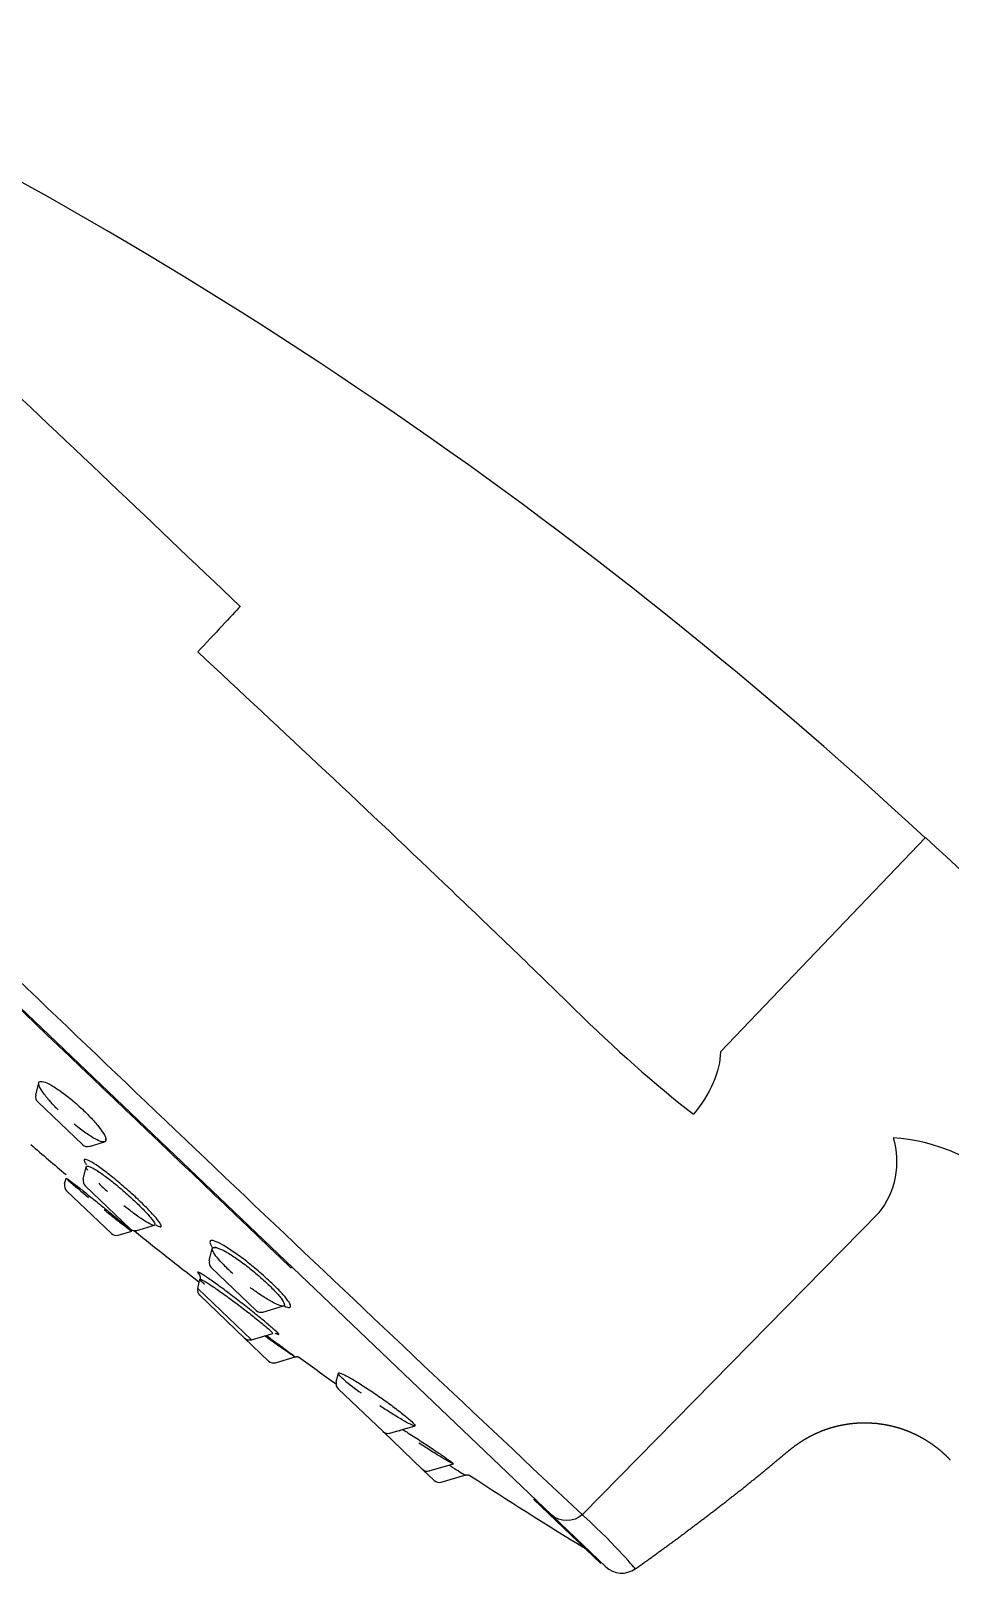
# Model space of a CAD drawing. Header units: millimetres. Extents: x 5066 to 5486, y -1867 to -1273.
# Drawn here: x 5386.15 to 5394.02, y -1581 to -1567.79 of the extents above; entities that cross this region are included whole.
import ezdxf

# ---------------------------------------------------------------- set-up
doc = ezdxf.new("R2010")
doc.units = ezdxf.units.MM
doc.header["$LTSCALE"] = 7
doc.header["$MEASUREMENT"] = 0
doc.layers.add('DWG', color=7, linetype='CONTINUOUS')

msp = doc.modelspace()

# ---------------------------------------------------------------- linework, layer by layer
at = {"layer": 'DWG'}
for p, q in [((5393.805, -1574.701), (5392.051, -1576.537)), ((5390.604, -1580.502), (5385.331, -1575.463)), ((5386.191, -1576.907), (5386.217, -1576.802)), ((5386.592, -1577.331), (5386.208, -1576.965)), ((5386.65, -1577.346), (5386.78, -1577.307)), ((5386.438, -1577.668), (5386.45, -1577.617)), ((5386.45, -1577.617), (5386.45, -1577.617)), ((5386.597, -1577.627), (5386.623, -1577.521)), ((5386.838, -1578.093), (5386.455, -1577.726)), ((5386.998, -1578.052), (5386.614, -1577.685)), ((5393.409, -1577.911), (5390.87, -1580.5)), ((5386.896, -1578.107), (5387.013, -1578.073)), ((5387.056, -1578.066), (5387.206, -1578.022)), ((5387.676, -1578.326), (5387.702, -1578.221)), ((5388.077, -1578.751), (5387.693, -1578.384)), ((5387.577, -1578.563), (5387.596, -1578.484)), ((5387.577, -1578.563), (5388.036, -1579.002)), ((5387.577, -1578.563), (5388.036, -1579.002)), ((5387.977, -1578.988), (5387.594, -1578.621)), ((5388.135, -1578.765), (5388.311, -1578.713)), ((5388.184, -1579.185), (5387.977, -1578.988)), ((5388.036, -1579.002), (5388.219, -1578.948)), ((5388.242, -1579.199), (5388.411, -1579.149)), ((5388.762, -1579.364), (5388.781, -1579.289)), ((5389.163, -1579.789), (5388.779, -1579.422)), ((5389.501, -1580.112), (5389.163, -1579.789)), ((5389.221, -1579.803), (5389.437, -1579.74)), ((5389.601, -1580.208), (5389.501, -1580.112)), ((5389.559, -1580.126), (5389.766, -1580.065)), ((5389.66, -1580.222), (5389.864, -1580.162)), ((5391.026, -1580.919), (5390.453, -1580.371)), ((5390.616, -1580.513), (5390.604, -1580.502)), ((5391.069, -1580.946), (5390.616, -1580.513))]:
    msp.add_line(p, q, dxfattribs=at)
for centre, radius, start, end in [((5366.721, -1603.864), 39.796, 47.117, 65.0133), ((5129.168, -1843.165), 374.302, 46.26315, 47.27255), ((5371.01, -1599.506), 33.689, 40.8709, 47.4174), ((5833.713, -1108.879), 646.945, 226.139672, 226.802557), ((5386.249, -1576.921), 0.06, 166.3, 226.3), ((5408.154, -1551.784), 33.718, 229.26, 229.9327), ((5386.633, -1577.288), 0.06, 226.3, 286.3), ((5386.496, -1577.683), 0.06, 166.3, 226.3), ((5389.943, -1573.716), 5.238, 228.4562, 230.9506), ((5386.656, -1577.641), 0.06, 166.3, 226.3), ((5388.209, -1576.186), 2.09, 224.9336, 227.7863), ((5386.88, -1578.049), 0.06, 226.3, 286.3), ((5387.039, -1578.008), 0.06, 226.3, 286.3), ((5408.558, -1551.432), 34.246, 231.0629, 232.247), ((5387.735, -1578.341), 0.06, 166.3, 226.3), ((5388.891, -1577.279), 1.537, 224.632, 228.7977), ((5387.635, -1578.578), 0.06, 166.3, 226.3), ((5388.118, -1578.707), 0.06, 226.3, 286.3), ((5388.019, -1578.944), 0.06, 226.3, 286.3), ((5388.225, -1579.141), 0.06, 226.3, 286.3), ((5408.272, -1551.976), 33.64, 233.8731, 234.5492), ((5388.821, -1579.379), 0.06, 166.3, 226.3), ((5390.247, -1577.665), 2.198, 229.8, 234.6472), ((5389.204, -1579.745), 0.06, 226.3, 286.3), ((5389.543, -1580.068), 0.06, 226.3, 286.3), ((5389.643, -1580.164), 0.06, 226.3, 286.3), ((5409.797, -1549.873), 36.238, 236.7236, 238.5353), ((5391.207, -1580.801), 0.2, 226.3088, 305.1987)]:
    msp.add_arc(centre, radius, start, end, dxfattribs=at)
for points in [[(5382.273, -1572.554), (5384.253, -1574.447), (5386.395, -1576.494), (5388.375, -1578.386)], [(5387.942, -1572.721), (5387.867, -1572.802), (5387.722, -1572.957), (5387.577, -1573.112)], [(5392.051, -1576.537), (5392.052, -1576.697), (5391.959, -1576.909), (5391.82, -1577.07)], [(5386.382, -1577.033), (5386.379, -1577.03), (5386.375, -1577.026), (5386.372, -1577.023)], [(5386.792, -1577.293), (5386.792, -1577.288), (5386.792, -1577.283), (5386.79, -1577.276)], [(5393.53, -1577.273), (5393.597, -1577.487), (5393.547, -1577.748), (5393.408, -1577.911)], [(5394.685, -1577.774), (5394.278, -1577.462), (5393.872, -1577.289), (5393.53, -1577.273)], [(5386.624, -1577.501), (5386.623, -1577.5), (5386.622, -1577.499), (5386.62, -1577.497)], [(5387.744, -1578.215), (5387.736, -1578.212), (5387.728, -1578.211), (5387.722, -1578.211)], [(5388.389, -1578.385), (5388.384, -1578.387), (5388.379, -1578.387), (5388.375, -1578.386)], [(5388.238, -1578.946), (5388.249, -1578.947), (5388.26, -1578.951), (5388.269, -1578.958)], [(5389.311, -1579.784), (5389.309, -1579.782), (5389.306, -1579.78), (5389.304, -1579.779)], [(5390.473, -1580.376), (5390.465, -1580.375), (5390.457, -1580.373), (5390.45, -1580.369)], [(5390.87, -1580.5), (5390.796, -1580.567), (5390.673, -1580.568), (5390.604, -1580.502)], [(5391.322, -1580.965), (5391.322, -1580.965), (5391.177, -1580.783), (5390.882, -1580.512)]]:
    msp.add_open_spline(points, degree=3, dxfattribs=at)
for points, degree, knots in [([(5387.577, -1573.112), (5388.311, -1573.792), (5389.043, -1574.479), (5390.11, -1575.499), (5390.461, -1575.835), (5391.145, -1576.508), (5391.489, -1576.813), (5391.82, -1577.071)], 3, [0, 0, 0, 0, 0.5, 0.5, 0.75, 0.75, 1, 1, 1, 1]), ([(5386.372, -1577.023), (5386.35, -1577.001), (5386.329, -1576.978), (5386.31, -1576.957), (5386.286, -1576.93), (5386.266, -1576.904), (5386.251, -1576.882), (5386.235, -1576.859), (5386.224, -1576.84), (5386.219, -1576.825), (5386.214, -1576.81), (5386.215, -1576.799), (5386.221, -1576.794), (5386.228, -1576.788), (5386.24, -1576.788), (5386.257, -1576.792), (5386.273, -1576.797), (5386.295, -1576.806), (5386.319, -1576.82), (5386.344, -1576.834), (5386.372, -1576.852), (5386.402, -1576.873), (5386.432, -1576.894), (5386.464, -1576.919), (5386.496, -1576.945), (5386.532, -1576.975), (5386.569, -1577.008), (5386.603, -1577.041), (5386.618, -1577.055), (5386.632, -1577.07), (5386.646, -1577.084), (5386.674, -1577.113), (5386.701, -1577.142), (5386.722, -1577.168), (5386.744, -1577.195), (5386.761, -1577.219), (5386.773, -1577.24), (5386.785, -1577.26), (5386.791, -1577.277), (5386.792, -1577.288), (5386.793, -1577.3), (5386.788, -1577.307), (5386.777, -1577.308), (5386.767, -1577.31), (5386.751, -1577.306), (5386.731, -1577.298), (5386.712, -1577.29), (5386.687, -1577.277), (5386.661, -1577.26), (5386.635, -1577.244), (5386.605, -1577.223), (5386.575, -1577.2), (5386.557, -1577.187), (5386.538, -1577.172), (5386.519, -1577.157)], 3, [0, 0, 0, 0, 0.041104, 0.041104, 0.041104, 0.0946037, 0.0946037, 0.0946037, 0.1493118, 0.1493118, 0.1493118, 0.2046553, 0.2046553, 0.2046553, 0.2598108, 0.2598108, 0.2598108, 0.3141224, 0.3141224, 0.3141224, 0.3674067, 0.3674067, 0.3674067, 0.4199895, 0.4199895, 0.4199895, 0.4802634, 0.4802634, 0.4802634, 0.5056942, 0.5056942, 0.5056942, 0.5597866, 0.5597866, 0.5597866, 0.6149898, 0.6149898, 0.6149898, 0.6707749, 0.6707749, 0.6707749, 0.7263174, 0.7263174, 0.7263174, 0.7808955, 0.7808955, 0.7808955, 0.8341678, 0.8341678, 0.8341678, 0.8862518, 0.8862518, 0.8862518, 0.9170158, 0.9170158, 0.9170158, 0.9170158]), ([(5386.94, -1577.687), (5386.94, -1577.687), (5386.94, -1577.687), (5386.94, -1577.687), (5386.901, -1577.653), (5386.861, -1577.62), (5386.823, -1577.591), (5386.789, -1577.564), (5386.756, -1577.539), (5386.728, -1577.519), (5386.699, -1577.499), (5386.674, -1577.483), (5386.655, -1577.473), (5386.635, -1577.462), (5386.62, -1577.457), (5386.612, -1577.457), (5386.604, -1577.457), (5386.602, -1577.463), (5386.607, -1577.475), (5386.609, -1577.481), (5386.614, -1577.488), (5386.62, -1577.497), (5386.62, -1577.497), (5386.62, -1577.497), (5386.62, -1577.497)], 3, [0, 0, 0, 0, 0.000015, 0.000015, 0.000015, 0.190228, 0.190228, 0.190228, 0.365738, 0.365738, 0.365738, 0.543364, 0.543364, 0.543364, 0.722731, 0.722731, 0.722731, 0.90274, 0.90274, 0.90274, 0.999985, 0.999985, 0.999985, 1, 1, 1, 1]), ([(5386.469, -1577.636), (5386.459, -1577.627), (5386.452, -1577.621), (5386.451, -1577.618), (5386.449, -1577.616), (5386.452, -1577.617), (5386.461, -1577.623), (5386.469, -1577.629), (5386.483, -1577.639), (5386.501, -1577.653), (5386.519, -1577.666), (5386.541, -1577.684), (5386.567, -1577.704), (5386.592, -1577.724), (5386.622, -1577.748), (5386.652, -1577.772), (5386.682, -1577.796), (5386.714, -1577.822), (5386.746, -1577.848), (5386.777, -1577.874), (5386.809, -1577.9), (5386.838, -1577.924), (5386.867, -1577.948), (5386.895, -1577.97), (5386.918, -1577.99), (5386.943, -1578.011), (5386.965, -1578.029), (5386.98, -1578.042), (5386.989, -1578.049), (5386.995, -1578.055), (5387.001, -1578.06), (5387.01, -1578.069), (5387.014, -1578.073), (5387.013, -1578.073), (5387.011, -1578.073), (5387.004, -1578.068), (5386.992, -1578.06), (5386.98, -1578.051), (5386.963, -1578.038), (5386.942, -1578.022), (5386.921, -1578.006), (5386.895, -1577.986), (5386.867, -1577.964), (5386.84, -1577.943), (5386.809, -1577.918), (5386.778, -1577.893), (5386.777, -1577.893), (5386.777, -1577.893), (5386.777, -1577.893)], 3, [0, 0, 0, 0, 0.0484817, 0.0484817, 0.0484817, 0.1016657, 0.1016657, 0.1016657, 0.1551751, 0.1551751, 0.1551751, 0.2090206, 0.2090206, 0.2090206, 0.2630908, 0.2630908, 0.2630908, 0.3171991, 0.3171991, 0.3171991, 0.3711681, 0.3711681, 0.3711681, 0.424907, 0.424907, 0.424907, 0.4816729, 0.4816729, 0.4816729, 0.5117842, 0.5117842, 0.5117842, 0.5654509, 0.5654509, 0.5654509, 0.6193651, 0.6193651, 0.6193651, 0.6735262, 0.6735262, 0.6735262, 0.7277913, 0.7277913, 0.7277913, 0.7819481, 0.7819481, 0.7819481, 0.782305, 0.782305, 0.782305, 0.782305]), ([(5386.62, -1577.497), (5386.62, -1577.497), (5386.62, -1577.497), (5386.62, -1577.497), (5386.622, -1577.5), (5386.623, -1577.502), (5386.625, -1577.504)], 3, [0, 0, 0, 0, 0.00000628, 0.00000628, 0.00000628, 0.009932031, 0.009932031, 0.009932031, 0.009932031]), ([(5386.636, -1577.554), (5386.631, -1577.546), (5386.627, -1577.538), (5386.625, -1577.533), (5386.621, -1577.522), (5386.623, -1577.516), (5386.63, -1577.515), (5386.638, -1577.514), (5386.651, -1577.518), (5386.668, -1577.527), (5386.686, -1577.535), (5386.708, -1577.549), (5386.734, -1577.566), (5386.759, -1577.583), (5386.788, -1577.604), (5386.819, -1577.627), (5386.852, -1577.653), (5386.888, -1577.682), (5386.924, -1577.712)], 3, [0, 0, 0, 0, 0.096534, 0.096534, 0.096534, 0.275718, 0.275718, 0.275718, 0.454902, 0.454902, 0.454902, 0.632827, 0.632827, 0.632827, 0.808936, 0.808936, 0.808936, 1, 1, 1, 1]), ([(5386.924, -1577.712), (5386.958, -1577.742), (5386.993, -1577.773), (5387.025, -1577.803), (5387.055, -1577.831), (5387.084, -1577.86), (5387.109, -1577.885), (5387.134, -1577.911), (5387.156, -1577.934), (5387.172, -1577.954), (5387.189, -1577.974), (5387.2, -1577.99), (5387.206, -1578.001), (5387.212, -1578.013), (5387.212, -1578.02), (5387.207, -1578.022), (5387.201, -1578.024), (5387.19, -1578.021), (5387.174, -1578.013), (5387.158, -1578.005), (5387.137, -1577.993), (5387.112, -1577.977), (5387.087, -1577.961), (5387.059, -1577.941), (5387.028, -1577.918), (5387.002, -1577.899), (5386.974, -1577.877), (5386.946, -1577.854)], 3, [0, 0, 0, 0, 0.0810578, 0.0810578, 0.0810578, 0.1584424, 0.1584424, 0.1584424, 0.2362395, 0.2362395, 0.2362395, 0.3143385, 0.3143385, 0.3143385, 0.3925021, 0.3925021, 0.3925021, 0.4704131, 0.4704131, 0.4704131, 0.54775, 0.54775, 0.54775, 0.6243093, 0.6243093, 0.6243093, 0.6904168, 0.6904168, 0.6904168, 0.6904168]), ([(5387.219, -1578.019), (5387.222, -1578.02), (5387.225, -1578.022), (5387.227, -1578.023), (5387.245, -1578.032), (5387.256, -1578.036), (5387.262, -1578.034), (5387.267, -1578.032), (5387.267, -1578.024), (5387.259, -1578.012), (5387.252, -1577.999), (5387.239, -1577.981), (5387.22, -1577.959), (5387.201, -1577.937), (5387.177, -1577.911), (5387.149, -1577.882), (5387.12, -1577.853), (5387.088, -1577.821), (5387.054, -1577.789), (5387.018, -1577.756), (5386.979, -1577.721), (5386.94, -1577.687)], 3, [0.5220694, 0.5220694, 0.5220694, 0.5220694, 0.5329503, 0.5329503, 0.5329503, 0.6106032, 0.6106032, 0.6106032, 0.688307, 0.688307, 0.688307, 0.7658051, 0.7658051, 0.7658051, 0.8429267, 0.8429267, 0.8429267, 0.9196237, 0.9196237, 0.9196237, 1, 1, 1, 1]), ([(5388.316, -1578.712), (5388.316, -1578.713), (5388.317, -1578.713), (5388.317, -1578.713), (5388.339, -1578.722), (5388.354, -1578.727), (5388.363, -1578.725), (5388.372, -1578.724), (5388.375, -1578.716), (5388.37, -1578.704), (5388.366, -1578.692), (5388.355, -1578.674), (5388.338, -1578.652), (5388.321, -1578.631), (5388.298, -1578.605), (5388.27, -1578.576), (5388.256, -1578.562), (5388.241, -1578.547), (5388.225, -1578.531), (5388.191, -1578.498), (5388.15, -1578.461), (5388.109, -1578.425), (5388.072, -1578.394), (5388.034, -1578.362), (5387.996, -1578.332), (5387.958, -1578.303), (5387.92, -1578.275), (5387.886, -1578.251), (5387.851, -1578.227), (5387.818, -1578.206), (5387.79, -1578.19), (5387.762, -1578.174), (5387.738, -1578.163), (5387.72, -1578.157), (5387.703, -1578.151), (5387.69, -1578.151), (5387.685, -1578.156), (5387.68, -1578.162), (5387.681, -1578.173), (5387.689, -1578.189), (5387.693, -1578.195), (5387.698, -1578.203), (5387.703, -1578.212)], 3, [0.2749906, 0.2749906, 0.2749906, 0.2749906, 0.2765283, 0.2765283, 0.2765283, 0.3312981, 0.3312981, 0.3312981, 0.3860439, 0.3860439, 0.3860439, 0.4403562, 0.4403562, 0.4403562, 0.4940208, 0.4940208, 0.4940208, 0.5207093, 0.5207093, 0.5207093, 0.5798719, 0.5798719, 0.5798719, 0.6325164, 0.6325164, 0.6325164, 0.6854549, 0.6854549, 0.6854549, 0.7390417, 0.7390417, 0.7390417, 0.7933997, 0.7933997, 0.7933997, 0.848304, 0.848304, 0.848304, 0.9032088, 0.9032088, 0.9032088, 0.9263429, 0.9263429, 0.9263429, 0.9263429]), ([(5387.797, -1578.359), (5387.777, -1578.339), (5387.76, -1578.319), (5387.746, -1578.302), (5387.728, -1578.28), (5387.715, -1578.262), (5387.708, -1578.247), (5387.701, -1578.232), (5387.7, -1578.221), (5387.705, -1578.216), (5387.71, -1578.21), (5387.721, -1578.209), (5387.737, -1578.213), (5387.753, -1578.217), (5387.774, -1578.226), (5387.8, -1578.239), (5387.825, -1578.252), (5387.854, -1578.27), (5387.885, -1578.291), (5387.917, -1578.311), (5387.951, -1578.336), (5387.985, -1578.362), (5388.019, -1578.388), (5388.054, -1578.416), (5388.087, -1578.444), (5388.124, -1578.476), (5388.16, -1578.509), (5388.191, -1578.539), (5388.205, -1578.553), (5388.219, -1578.566), (5388.231, -1578.579), (5388.255, -1578.604), (5388.276, -1578.628), (5388.291, -1578.647), (5388.305, -1578.667), (5388.315, -1578.683), (5388.318, -1578.694), (5388.321, -1578.706), (5388.318, -1578.712), (5388.309, -1578.714), (5388.301, -1578.716), (5388.286, -1578.712), (5388.266, -1578.704), (5388.246, -1578.696), (5388.221, -1578.684), (5388.193, -1578.667), (5388.166, -1578.651), (5388.134, -1578.631), (5388.101, -1578.609), (5388.077, -1578.592), (5388.052, -1578.574), (5388.026, -1578.555)], 3, [0, 0, 0, 0, 0.0419095, 0.0419095, 0.0419095, 0.0956204, 0.0956204, 0.0956204, 0.1502016, 0.1502016, 0.1502016, 0.2050524, 0.2050524, 0.2050524, 0.2595771, 0.2595771, 0.2595771, 0.3134825, 0.3134825, 0.3134825, 0.3668367, 0.3668367, 0.3668367, 0.4199595, 0.4199595, 0.4199595, 0.4797087, 0.4797087, 0.4797087, 0.5066625, 0.5066625, 0.5066625, 0.5608613, 0.5608613, 0.5608613, 0.6156673, 0.6156673, 0.6156673, 0.6708093, 0.6708093, 0.6708093, 0.7258137, 0.7258137, 0.7258137, 0.780165, 0.780165, 0.780165, 0.8335212, 0.8335212, 0.8335212, 0.8724093, 0.8724093, 0.8724093, 0.8724093]), ([(5388.269, -1578.958), (5388.274, -1578.959), (5388.272, -1578.954), (5388.262, -1578.944), (5388.252, -1578.934), (5388.236, -1578.92), (5388.215, -1578.901), (5388.194, -1578.883), (5388.167, -1578.86), (5388.137, -1578.835), (5388.106, -1578.81), (5388.071, -1578.782), (5388.035, -1578.752), (5387.998, -1578.723), (5387.959, -1578.692), (5387.92, -1578.662), (5387.881, -1578.632), (5387.841, -1578.602), (5387.805, -1578.575), (5387.768, -1578.547), (5387.733, -1578.522), (5387.703, -1578.501), (5387.672, -1578.479), (5387.646, -1578.461), (5387.626, -1578.448), (5387.605, -1578.435), (5387.591, -1578.427), (5387.582, -1578.424), (5387.574, -1578.421), (5387.573, -1578.423), (5387.578, -1578.43), (5387.581, -1578.433), (5387.585, -1578.438), (5387.591, -1578.445)], 3, [0, 0, 0, 0, 0.0823919, 0.0823919, 0.0823919, 0.1585683, 0.1585683, 0.1585683, 0.2348735, 0.2348735, 0.2348735, 0.3115459, 0.3115459, 0.3115459, 0.3886784, 0.3886784, 0.3886784, 0.4662165, 0.4662165, 0.4662165, 0.5439755, 0.5439755, 0.5439755, 0.6216809, 0.6216809, 0.6216809, 0.6990356, 0.6990356, 0.6990356, 0.775838, 0.775838, 0.775838, 0.8164748, 0.8164748, 0.8164748, 0.8164748]), ([(5387.589, -1578.441), (5387.589, -1578.441), (5387.59, -1578.442), (5387.591, -1578.444), (5387.592, -1578.446), (5387.593, -1578.449), (5387.594, -1578.451), (5387.595, -1578.454), (5387.596, -1578.458), (5387.597, -1578.462), (5387.598, -1578.466), (5387.598, -1578.471), (5387.598, -1578.475), (5387.597, -1578.48), (5387.596, -1578.485)], 1, [2.0929512, 2.0929512, 2.1434397, 2.1939282, 2.2301419, 2.2663556, 2.3025694, 2.3267326, 2.3508959, 2.3766205, 2.4023451, 2.4280697, 2.4541306, 2.4801915, 2.5062524, 2.5318584, 2.5318584]), ([(5387.638, -1578.53), (5387.635, -1578.527), (5387.631, -1578.524), (5387.628, -1578.521), (5387.613, -1578.507), (5387.603, -1578.497), (5387.598, -1578.49), (5387.594, -1578.484), (5387.596, -1578.482), (5387.603, -1578.484), (5387.61, -1578.486), (5387.623, -1578.493), (5387.641, -1578.504), (5387.659, -1578.515), (5387.683, -1578.53), (5387.709, -1578.548), (5387.736, -1578.566), (5387.768, -1578.588), (5387.8, -1578.612), (5387.833, -1578.635), (5387.868, -1578.661), (5387.903, -1578.687), (5387.938, -1578.714), (5387.973, -1578.741), (5388.007, -1578.766), (5388.039, -1578.792), (5388.071, -1578.817), (5388.099, -1578.839), (5388.126, -1578.862), (5388.15, -1578.882), (5388.169, -1578.898), (5388.188, -1578.914), (5388.202, -1578.927), (5388.21, -1578.936), (5388.219, -1578.945), (5388.222, -1578.949), (5388.217, -1578.948)], 3, [0.1314311, 0.1314311, 0.1314311, 0.1314311, 0.1467169, 0.1467169, 0.1467169, 0.2222308, 0.2222308, 0.2222308, 0.2983464, 0.2983464, 0.2983464, 0.3751965, 0.3751965, 0.3751965, 0.452648, 0.452648, 0.452648, 0.5304215, 0.5304215, 0.5304215, 0.6082195, 0.6082195, 0.6082195, 0.6858094, 0.6858094, 0.6858094, 0.7630757, 0.7630757, 0.7630757, 0.8400485, 0.8400485, 0.8400485, 0.9169081, 0.9169081, 0.9169081, 1, 1, 1, 1]), ([(5388.163, -1578.965), (5388.166, -1578.967), (5388.169, -1578.969), (5388.173, -1578.972), (5388.206, -1578.996), (5388.239, -1579.02), (5388.268, -1579.041), (5388.297, -1579.062), (5388.323, -1579.082), (5388.344, -1579.098), (5388.368, -1579.115), (5388.386, -1579.129), (5388.397, -1579.137), (5388.402, -1579.142), (5388.406, -1579.145), (5388.408, -1579.147), (5388.413, -1579.151), (5388.411, -1579.15), (5388.404, -1579.146), (5388.396, -1579.141), (5388.383, -1579.132), (5388.364, -1579.12), (5388.345, -1579.107), (5388.321, -1579.09), (5388.294, -1579.071), (5388.266, -1579.052), (5388.235, -1579.029), (5388.201, -1579.006), (5388.185, -1578.994), (5388.167, -1578.981), (5388.149, -1578.969)], 3, [0.3096062, 0.3096062, 0.3096062, 0.3096062, 0.3149272, 0.3149272, 0.3149272, 0.3688963, 0.3688963, 0.3688963, 0.4223188, 0.4223188, 0.4223188, 0.4808262, 0.4808262, 0.4808262, 0.5086176, 0.5086176, 0.5086176, 0.5622098, 0.5622098, 0.5622098, 0.6164352, 0.6164352, 0.6164352, 0.6712071, 0.6712071, 0.6712071, 0.7261428, 0.7261428, 0.7261428, 0.7540948, 0.7540948, 0.7540948, 0.7540948]), ([(5388.269, -1578.958), (5388.269, -1578.958), (5388.269, -1578.958), (5388.269, -1578.958), (5388.266, -1578.957), (5388.26, -1578.954), (5388.251, -1578.948)], 3, [0, 0, 0, 0, 0.0000145, 0.0000145, 0.0000145, 0.1210463, 0.1210463, 0.1210463, 0.1210463]), ([(5388.411, -1579.149), (5388.417, -1579.148), (5388.423, -1579.147), (5388.43, -1579.147), (5388.434, -1579.147), (5388.438, -1579.148), (5388.439, -1579.148)], 1, [0.0002932, 0.0002932, 0.0323526, 0.0647053, 0.0970579, 0.1194679, 0.1418779, 0.1476332, 0.1476332]), ([(5388.828, -1579.344), (5388.813, -1579.331), (5388.801, -1579.319), (5388.793, -1579.31), (5388.783, -1579.299), (5388.779, -1579.292), (5388.781, -1579.288), (5388.783, -1579.285), (5388.792, -1579.286), (5388.806, -1579.291), (5388.821, -1579.297), (5388.841, -1579.307), (5388.866, -1579.32), (5388.891, -1579.334), (5388.921, -1579.351), (5388.954, -1579.372), (5388.986, -1579.392), (5389.022, -1579.415), (5389.059, -1579.44), (5389.095, -1579.464), (5389.133, -1579.49), (5389.169, -1579.516), (5389.205, -1579.541), (5389.24, -1579.567), (5389.272, -1579.591), (5389.307, -1579.618), (5389.339, -1579.643), (5389.365, -1579.664), (5389.376, -1579.674), (5389.387, -1579.683), (5389.396, -1579.691), (5389.414, -1579.707), (5389.427, -1579.72), (5389.433, -1579.728), (5389.44, -1579.736), (5389.44, -1579.74), (5389.434, -1579.74), (5389.428, -1579.74), (5389.415, -1579.735), (5389.397, -1579.726), (5389.379, -1579.717), (5389.354, -1579.704), (5389.326, -1579.687), (5389.297, -1579.671), (5389.264, -1579.65), (5389.229, -1579.628), (5389.199, -1579.61), (5389.167, -1579.589), (5389.135, -1579.568)], 3, [0, 0, 0, 0, 0.0420573, 0.0420573, 0.0420573, 0.0946403, 0.0946403, 0.0946403, 0.1482071, 0.1482071, 0.1482071, 0.2025926, 0.2025926, 0.2025926, 0.2573559, 0.2573559, 0.2573559, 0.3120156, 0.3120156, 0.3120156, 0.3662358, 0.3662358, 0.3662358, 0.4198709, 0.4198709, 0.4198709, 0.4793399, 0.4793399, 0.4793399, 0.506206, 0.506206, 0.506206, 0.5594941, 0.5594941, 0.5594941, 0.61334, 0.61334, 0.61334, 0.6679531, 0.6679531, 0.6679531, 0.7231612, 0.7231612, 0.7231612, 0.7783943, 0.7783943, 0.7783943, 0.8251947, 0.8251947, 0.8251947, 0.8251947]), ([(5391.322, -1580.965), (5391.439, -1580.882), (5391.554, -1580.798), (5391.67, -1580.714), (5391.784, -1580.628), (5391.898, -1580.542), (5392.012, -1580.455), (5392.125, -1580.367), (5392.236, -1580.28), (5392.346, -1580.191), (5392.456, -1580.102), (5392.497, -1580.068), (5392.537, -1580.034), (5392.578, -1580), (5392.619, -1579.966), (5392.66, -1579.933), (5392.702, -1579.901), (5392.727, -1579.884), (5392.751, -1579.868), (5392.777, -1579.852), (5392.803, -1579.837), (5392.829, -1579.823), (5392.856, -1579.81), (5392.883, -1579.798), (5392.91, -1579.786), (5392.938, -1579.775), (5392.966, -1579.765), (5392.995, -1579.756), (5393.023, -1579.748), (5393.053, -1579.74), (5393.083, -1579.734), (5393.114, -1579.728), (5393.144, -1579.723), (5393.175, -1579.719), (5393.206, -1579.716), (5393.237, -1579.714), (5393.268, -1579.713), (5393.299, -1579.713), (5393.33, -1579.714), (5393.359, -1579.716), (5393.388, -1579.718), (5393.417, -1579.722), (5393.445, -1579.726), (5393.474, -1579.731), (5393.503, -1579.737), (5393.531, -1579.744), (5393.559, -1579.751), (5393.587, -1579.759), (5393.614, -1579.769), (5393.642, -1579.779), (5393.669, -1579.789), (5393.695, -1579.801), (5393.722, -1579.813), (5393.748, -1579.826), (5393.773, -1579.84), (5393.799, -1579.855), (5393.823, -1579.87), (5393.848, -1579.886), (5393.872, -1579.903), (5393.895, -1579.92), (5393.918, -1579.938), (5393.939, -1579.955), (5393.959, -1579.974), (5393.979, -1579.992), (5393.998, -1580.011), (5394.017, -1580.031)], 1, [0, 0, 0.714512, 1.429024, 2.143536, 2.858048, 3.57256, 4.287072, 5.001585, 5.708631, 6.415678, 7.122725, 7.387854, 7.652983, 7.918113, 8.183242, 8.448371, 8.7135, 8.861672, 9.009844, 9.158015, 9.306187, 9.454359, 9.60253, 9.750702, 9.898873, 10.047045, 10.195217, 10.343388, 10.49156, 10.645742, 10.799925, 10.954107, 11.108289, 11.262472, 11.416654, 11.570836, 11.725019, 11.879201, 12.033383, 12.17819, 12.322996, 12.467802, 12.612609, 12.757415, 12.902221, 13.047027, 13.191834, 13.33664, 13.481446, 13.626253, 13.771147, 13.916042, 14.060936, 14.205831, 14.350726, 14.49562, 14.640515, 14.785409, 14.930304, 15.075198, 15.220093, 15.356085, 15.492077, 15.628069, 15.764061, 15.900053, 15.900053]), ([(5389.332, -1579.771), (5389.343, -1579.778), (5389.354, -1579.785), (5389.366, -1579.792), (5389.402, -1579.816), (5389.44, -1579.84), (5389.477, -1579.864), (5389.514, -1579.888), (5389.55, -1579.912), (5389.583, -1579.934), (5389.615, -1579.956), (5389.646, -1579.976), (5389.671, -1579.994), (5389.7, -1580.014), (5389.724, -1580.031), (5389.74, -1580.043), (5389.747, -1580.048), (5389.753, -1580.052), (5389.757, -1580.056), (5389.766, -1580.063), (5389.769, -1580.066), (5389.765, -1580.065), (5389.762, -1580.065), (5389.751, -1580.06), (5389.736, -1580.051), (5389.72, -1580.042), (5389.697, -1580.029), (5389.67, -1580.013), (5389.644, -1579.997), (5389.612, -1579.977), (5389.577, -1579.956), (5389.544, -1579.935), (5389.507, -1579.912), (5389.471, -1579.888)], 3, [0.2398399, 0.2398399, 0.2398399, 0.2398399, 0.2574531, 0.2574531, 0.2574531, 0.3125556, 0.3125556, 0.3125556, 0.3668115, 0.3668115, 0.3668115, 0.419994, 0.419994, 0.419994, 0.4799952, 0.4799952, 0.4799952, 0.5053086, 0.5053086, 0.5053086, 0.5583663, 0.5583663, 0.5583663, 0.6125258, 0.6125258, 0.6125258, 0.6678124, 0.6678124, 0.6678124, 0.7236486, 0.7236486, 0.7236486, 0.7782119, 0.7782119, 0.7782119, 0.7782119]), ([(5389.73, -1580.076), (5389.739, -1580.082), (5389.747, -1580.087), (5389.755, -1580.092), (5389.782, -1580.109), (5389.805, -1580.124), (5389.823, -1580.135), (5389.843, -1580.148), (5389.856, -1580.157), (5389.862, -1580.16), (5389.863, -1580.161), (5389.864, -1580.162), (5389.864, -1580.162)], 3, [0.3512781, 0.3512781, 0.3512781, 0.3512781, 0.367095, 0.367095, 0.367095, 0.419889, 0.419889, 0.419889, 0.4801679, 0.4801679, 0.4801679, 0.4999988, 0.4999988, 0.4999988, 0.4999988]), ([(5389.864, -1580.162), (5389.871, -1580.16), (5389.877, -1580.16), (5389.884, -1580.16), (5389.89, -1580.16), (5389.897, -1580.161), (5389.903, -1580.163), (5389.909, -1580.166), (5389.911, -1580.168), (5389.913, -1580.168), (5389.913, -1580.169), (5389.914, -1580.169), (5389.914, -1580.169), (5389.914, -1580.169), (5389.914, -1580.169)], 1, [0, 0, 0.0324231, 0.0648462, 0.0972694, 0.1297973, 0.1623252, 0.1948532, 0.2265399, 0.2426465, 0.2510767, 0.253686, 0.2561134, 0.2585467, 0.2634195, 0.2660897, 0.2660897]), ([(5390.882, -1580.512), (5390.878, -1580.508), (5390.874, -1580.504), (5390.87, -1580.5), (5390.87, -1580.5), (5390.87, -1580.5), (5390.87, -1580.5)], 3, [0.0037659, 0.0037659, 0.0037659, 0.0037659, 0.9998039, 0.9998039, 0.9998039, 0.9999946, 0.9999946, 0.9999946, 0.9999946]), ([(5390.885, -1580.785), (5390.891, -1580.788), (5390.897, -1580.79), (5390.903, -1580.792), (5390.909, -1580.793)], 1, [0, 0, 0.0323922, 0.0647844, 0.0971765, 0.1262931, 0.1262931])]:
    msp.add_open_spline(points, degree=degree, knots=knots, dxfattribs=at)

doc.saveas('drawing.dxf')
